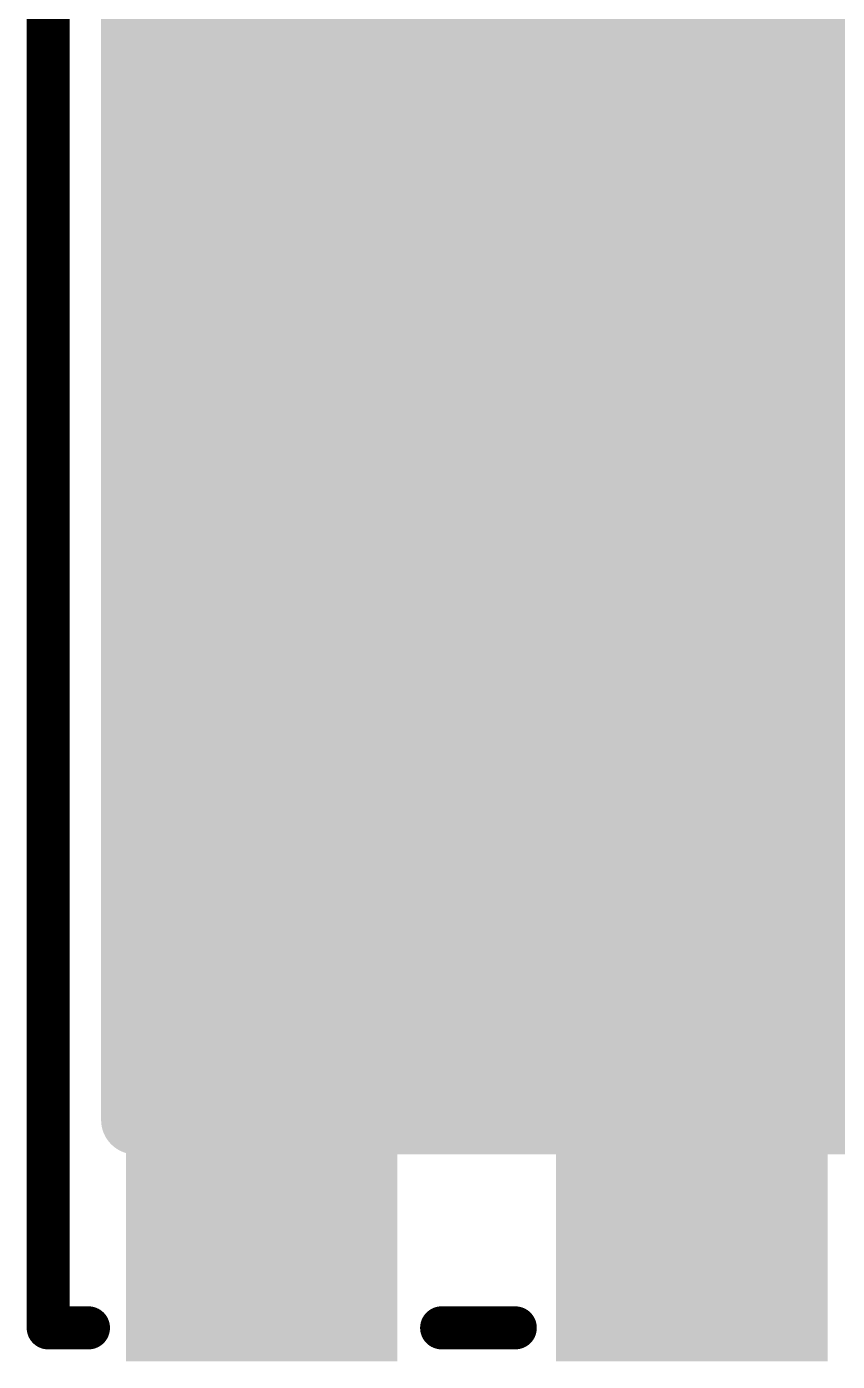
# Model space of a CAD drawing. Header units: inches. Extents: x -5 to 5328, y -4 to 5281.
# Drawn here: x 125.09 to 127.482, y 70.909 to 74.847 of the extents above; entities that cross this region are included whole.
import ezdxf

# ---------------------------------------------------------------- set-up
doc = ezdxf.new("R2010")
doc.units = ezdxf.units.IN
for name, color, linetype in [('Top Layer', 1, 'Continuous'), ('Top Overlay', 2, 'Continuous'), ('Top Solder', 216, 'Continuous')]:
    doc.layers.add(name, color=color, linetype=linetype)

# ---------------------------------------------------------------- blocks, each defined once
blk = doc.blocks.new('8_VSONP__5_6__102')
at = {"layer": 'Top Layer'}
for points in [[(-1.5141, -2.2798), (2.4385, -2.2798), (2.4385, 2.2802), (-1.5141, 2.2802)], [(3.1, -0.2876), (3.1, -0.9876), (2.4, -0.9876), (2.4, -0.2876)], [(3.1, -1.5575), (3.1, -2.2575), (2.4, -2.2575), (2.4, -1.5575)]]:
    blk.add_hatch(color=1, dxfattribs=at).paths.add_polyline_path(points)
at = {"layer": 'Top Solder'}
h = blk.add_hatch(color=216, dxfattribs=at)
edge = h.paths.add_edge_path()
edge.add_arc((-1.5141, 2.2802), 0.1016, 90, 180)
edge.add_line((-1.6157, 2.2802), (-1.6157, -2.2798))
edge.add_arc((-1.5141, -2.2798), 0.1016, 180, 270)
edge.add_line((-1.5141, -2.3814), (2.4385, -2.3814))
edge.add_arc((2.4385, -2.2798), 0.1016, 270, 360)
edge.add_line((2.5401, -2.2798), (2.5401, 2.2802))
edge.add_arc((2.4385, 2.2802), 0.1016, 0, 90)
edge.add_line((2.4385, 2.3818), (-1.5141, 2.3818))
for points in [[(3.1508, -0.2368), (3.1508, -1.0384), (2.3492, -1.0384), (2.3492, -0.2368)], [(3.1508, -1.5067), (3.1508, -2.3083), (2.3492, -2.3083), (2.3492, -1.5067)]]:
    blk.add_hatch(color=216, dxfattribs=at).paths.add_polyline_path(points)
at = {"layer": 'Top Overlay'}
for points in [[(3.052, -1.3763, 0.127, 0.127, 0), (3.052, -1.1588, 0.127, 0.127, 0)], [(3.052, -2.5376, 0.127, 0.127, 0), (3.052, -2.4186, 0.127, 0.127, 0)], [(3.052, -2.5376, 0.127, 0.127, 0), (-2.917, -2.5376, 0.127, 0.127, 0)]]:
    blk.add_lwpolyline(points, format="xyseb", dxfattribs=at)
for points in [[(3.0203, -1.1588, 0.0635, 0.0635, 1), (3.0838, -1.1588, 0.0635, 0.0635, 1)], [(3.0203, -1.3763, 0.0635, 0.0635, 1), (3.0838, -1.3763, 0.0635, 0.0635, 1)], [(3.0203, -2.4186, 0.0635, 0.0635, 1), (3.0838, -2.4186, 0.0635, 0.0635, 1)], [(3.0203, -2.5376, 0.0635, 0.0635, 1), (3.0838, -2.5376, 0.0635, 0.0635, 1)], [(3.0203, -2.5376, 0.0635, 0.0635, 1), (3.0838, -2.5376, 0.0635, 0.0635, 1)]]:
    blk.add_lwpolyline(points, format="xyseb", close=True, dxfattribs=at)

msp = doc.modelspace()

# ---------------------------------------------------------------- block references
at = {"rotation": 270}
msp.add_blockref('8_VSONP__5_6__102', (127.6908, 74.0593), dxfattribs=at)

doc.saveas('drawing.dxf')
